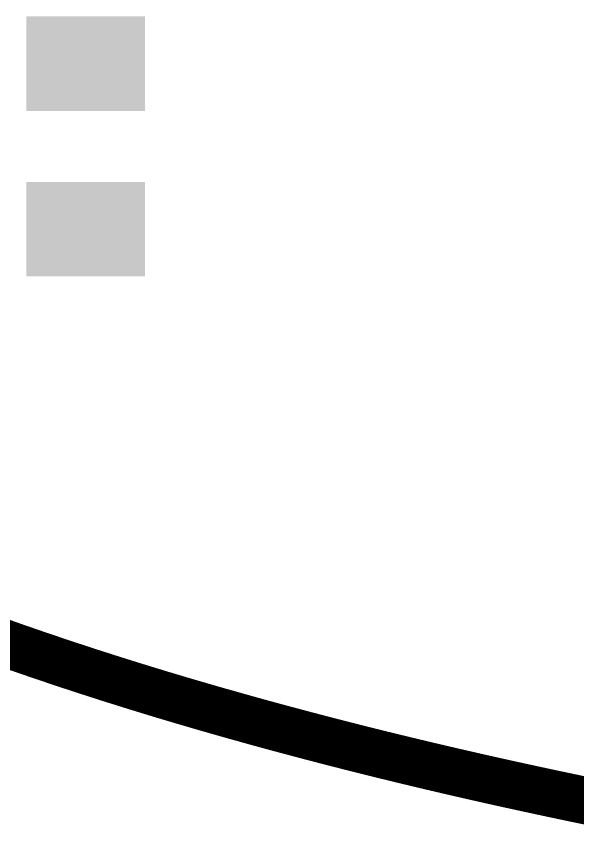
# Model space of a CAD drawing. Extents: x -0.2 to 60.2, y -0.2 to 22.2.
# Drawn here: x 4.41 to 9.16, y 1.24 to 8.1 of the extents above; entities that cross this region are included whole.
import ezdxf

# ---------------------------------------------------------------- set-up
doc = ezdxf.new("R2010")
doc.units = 0
doc.layers.add('20', color=7, linetype='CONTINUOUS')
doc.layers.add('32', color=253, linetype='CONTINUOUS')

# ---------------------------------------------------------------- blocks, each defined once
blk = doc.blocks.new('RECT')
blk.add_solid([(-0.5, -0.5), (0.5, -0.5), (-0.5, 0.5), (0.5, 0.5)])

msp = doc.modelspace()

# ---------------------------------------------------------------- linework, layer by layer
at = {"layer": '20', "const_width": 0.4}
for points in [[(4.2118, 2.8376), (4.4132, 2.7661)], [(4.4132, 2.7661), (4.6151, 2.6963)], [(4.6151, 2.6963), (4.8175, 2.6281)], [(4.8175, 2.6281), (5.0204, 2.5614)], [(5.0204, 2.5614), (5.2237, 2.4961)], [(5.2237, 2.4961), (5.4274, 2.4323)], [(5.4274, 2.4323), (5.6315, 2.3698)], [(5.6315, 2.3698), (5.8361, 2.3087)], [(5.8361, 2.3087), (6.0411, 2.2488)], [(6.0411, 2.2488), (6.2465, 2.1903)], [(6.2465, 2.1903), (6.4522, 2.1328)], [(6.4522, 2.1328), (6.6583, 2.0766)], [(6.6583, 2.0766), (6.8647, 2.0215)], [(6.8647, 2.0215), (7.0715, 1.9675)], [(7.0715, 1.9675), (7.2786, 1.9146)], [(7.2786, 1.9146), (7.486, 1.8627)], [(7.486, 1.8627), (7.6938, 1.8119)], [(7.6938, 1.8119), (7.9018, 1.7621)], [(7.9018, 1.7621), (8.1102, 1.7133)], [(8.1102, 1.7133), (8.3188, 1.6655)], [(8.3188, 1.6655), (8.5278, 1.6186)], [(8.5278, 1.6186), (8.737, 1.5727)], [(8.737, 1.5727), (8.9465, 1.5276)], [(8.9465, 1.5276), (9.1563, 1.4834)], [(9.1563, 1.4834), (9.3664, 1.4401)]]:
    msp.add_lwpolyline(points, dxfattribs=at)
at = {"layer": '20', "const_width": 0.2}
for points in [[(4.4459, 2.8607, 1), (4.3805, 2.6716)], [(4.3798, 2.6719, 1), (4.4466, 2.8604)], [(4.6471, 2.7911, 1), (4.5831, 2.6016)], [(4.5824, 2.6018, 1), (4.6478, 2.7908)], [(4.8487, 2.7231, 1), (4.7862, 2.5331)], [(4.7855, 2.5333, 1), (4.8494, 2.7228)], [(5.0509, 2.6566, 1), (4.9898, 2.4661)], [(4.9891, 2.4664, 1), (5.0516, 2.6564)], [(5.2535, 2.5915, 1), (5.1938, 2.4007)], [(5.1931, 2.4009, 1), (5.2542, 2.5913)], [(5.4567, 2.5279, 1), (5.3981, 2.3366)], [(5.3975, 2.3368, 1), (5.4573, 2.5277)], [(5.6602, 2.4656, 1), (5.6029, 2.274)], [(5.6023, 2.2742, 1), (5.6608, 2.4654)], [(5.8642, 2.4047, 1), (5.8081, 2.2127)], [(5.8075, 2.2129, 1), (5.8648, 2.4045)], [(6.0685, 2.345, 1), (6.0137, 2.1527)], [(6.0131, 2.1528, 1), (6.0691, 2.3448)], [(6.2733, 2.2866, 1), (6.2196, 2.0939)], [(6.219, 2.0941, 1), (6.2739, 2.2864)], [(6.4785, 2.2293, 1), (6.4259, 2.0364)], [(6.4253, 2.0365, 1), (6.4791, 2.2292)], [(6.684, 2.1732, 1), (6.6325, 1.98)], [(6.6319, 1.9801, 1), (6.6846, 2.1731)], [(6.89, 2.1182, 1), (6.8394, 1.9247)], [(6.8389, 1.9249, 1), (6.8905, 2.1181)], [(7.0962, 2.0644, 1), (7.0467, 1.8706)], [(7.0462, 1.8707, 1), (7.0967, 2.0642)], [(7.3028, 2.0116, 1), (7.2543, 1.8176)], [(7.2538, 1.8177, 1), (7.3033, 2.0115)], [(7.5098, 1.9599, 1), (7.4622, 1.7656)], [(7.4618, 1.7657, 1), (7.5102, 1.9597)], [(7.717, 1.9092, 1), (7.6705, 1.7147)], [(7.67, 1.7148, 1), (7.7175, 1.9091)], [(7.9246, 1.8595, 1), (7.879, 1.6648)], [(7.8785, 1.6649, 1), (7.9251, 1.8594)], [(8.1325, 1.8108, 1), (8.0878, 1.6159)], [(8.0874, 1.616, 1), (8.1329, 1.8107)], [(8.3407, 1.7631, 1), (8.2969, 1.5679)], [(8.2965, 1.568, 1), (8.3411, 1.763)], [(8.5492, 1.7163, 1), (8.5063, 1.5209)], [(8.5059, 1.521, 1), (8.5496, 1.7162)], [(8.758, 1.6704, 1), (8.716, 1.4749)], [(8.7155, 1.475, 1), (8.7585, 1.6703)], [(8.9671, 1.6255, 1), (8.9259, 1.4297)], [(8.9255, 1.4298, 1), (8.9675, 1.6254)], [(9.1765, 1.5814, 1), (9.1361, 1.3855)], [(9.1357, 1.3856, 1), (9.1769, 1.5813)]]:
    msp.add_lwpolyline(points, format="xyb", dxfattribs=at)

# ---------------------------------------------------------------- block references
at = {"layer": '32', "xscale": 0.8, "rotation": 270}
for p in [(5, 7.7), (5, 6.3)]:
    msp.add_blockref('RECT', p, dxfattribs=at)

doc.saveas('drawing.dxf')
